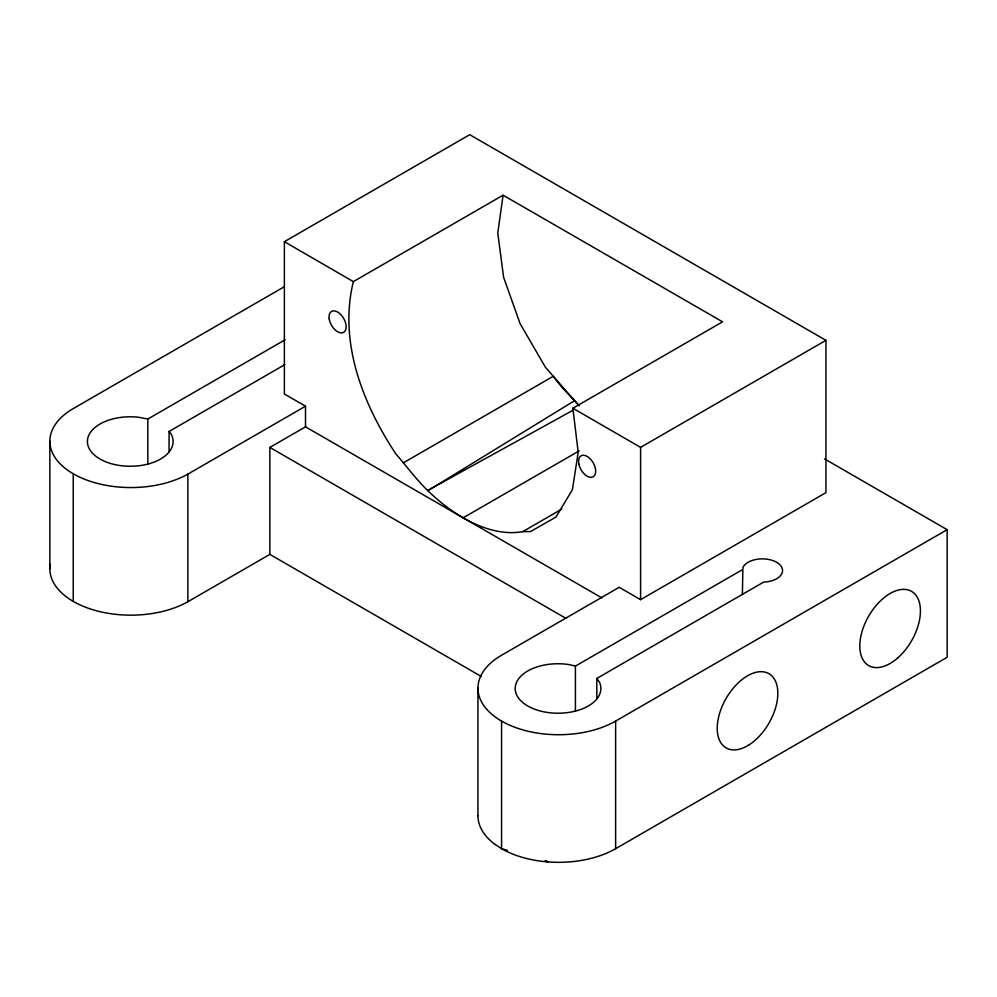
<?xml version="1.0" encoding="UTF-8"?>
<svg xmlns="http://www.w3.org/2000/svg" width="997" height="997" viewBox="0 0 997 997"><rect width="100%" height="100%" fill="white"/><g stroke="black" fill="none" stroke-linecap="round" stroke-linejoin="round"><path stroke-width="1.5" d="M477.912 815.72L477.949 688.154M353.362 281.628C338.482 342.071 362.746 403.748 395.784 453.822C407.711 467.543 418.379 482.398 431.988 494.587A153.426 88.583 60 0 0 522.764 531.625L530.541 531.563L555.965 517.069L572.39 489.751L578.21 452.277L572.864 408.259L722.576 321.819L503.086 195.188L353.362 281.628L284.369 241.698L469.724 134.682L825.952 340.338L825.952 492.643L640.585 599.658L619.199 587.308L501.566 655.228A80.657 46.572 0 0 0 501.566 721.08L501.566 848.684L507.386 850.341M503.086 195.188L497.765 233.049L503.61 277.266L520.048 323.539L545.496 367.382L579.132 405.804M742.391 594.586L742.902 567.492A20.164 11.64 0 0 1 776.638 562.271A20.164 11.64 0 0 1 767.59 581.75L763.777 582.036L596.817 678.446L596.817 698.673M428 490.649L574.297 400.844M284.319 286.725L73.242 408.596A79.847 46.099 0 0 0 73.242 473.787L73.242 601.39A81.467 47.033 0 0 0 187.872 601.714L269.863 554.382L269.863 447.416L305.506 426.828L601.714 597.801M284.855 364.615L169.066 431.464L170.774 433.446A42.846 24.738 0 0 1 137.013 465.948A42.846 24.738 0 0 1 87.424 441.11A42.846 24.738 0 0 1 138.409 417.232L147.818 419.039L285.042 339.815M73.242 473.787A81.467 47.033 0 0 0 187.872 474.111L305.506 406.203L305.506 426.828M403.473 462.758L553.198 376.33L562.258 387.733L579.02 405.492M463.119 517.829L579.157 450.881M572.864 408.259L640.585 447.366L825.952 340.338M522.764 531.625L561.872 509.043M596.817 678.446L599.421 682.085A42.846 24.738 0 0 1 561.772 713.129A42.846 24.738 0 0 1 515.349 686.322A42.846 24.738 0 0 1 569.125 664.588L575.419 666.096L742.391 569.698M501.566 721.08A80.657 46.572 0 0 0 615.635 721.08L947.15 529.681L947.15 657.285L615.635 848.684A80.657 46.572 0 0 1 501.566 848.684L494.587 844.073M427.763 490.412L573.2 410.153M545.172 861.096L548.076 861.919L545.359 860.61M824.494 458.869L947.15 529.681M305.506 406.203L284.369 393.989L284.369 241.698M269.863 447.416L566.047 618.414M269.863 554.382L481.215 676.427M640.585 447.366L640.585 599.658M615.635 721.08L615.635 848.684M575.419 666.096L575.419 711.222M187.872 474.111L187.872 601.714M169.066 431.464L169.066 451.703M147.818 419.039L147.818 464.166M49.85 441.185L49.85 568.788M494.612 844.098A80.657 46.572 0 0 1 477.949 815.758M73.242 601.39A79.847 46.099 0 0 1 50.236 564.265M749.32 744.684A42.846 24.738 -60 0 0 772.825 676.926A42.846 24.738 -60 0 0 720.445 710.761A42.846 24.738 -60 0 0 749.32 744.684M897.686 657.983A42.846 24.738 -60 0 0 911.744 591.483A42.846 24.738 -60 0 0 860.922 635.961A42.846 24.738 -60 0 0 897.686 657.983M578.846 464.041A12.101 6.991 60 0 0 593.153 476.778A12.101 6.991 60 0 0 589.364 458.047A12.101 6.991 60 0 0 578.846 464.041M329.184 318.853A12.101 6.991 60 0 0 343.167 332.587A12.101 6.991 60 0 0 340.426 314.192A12.101 6.991 60 0 0 329.184 318.853"/></g></svg>
